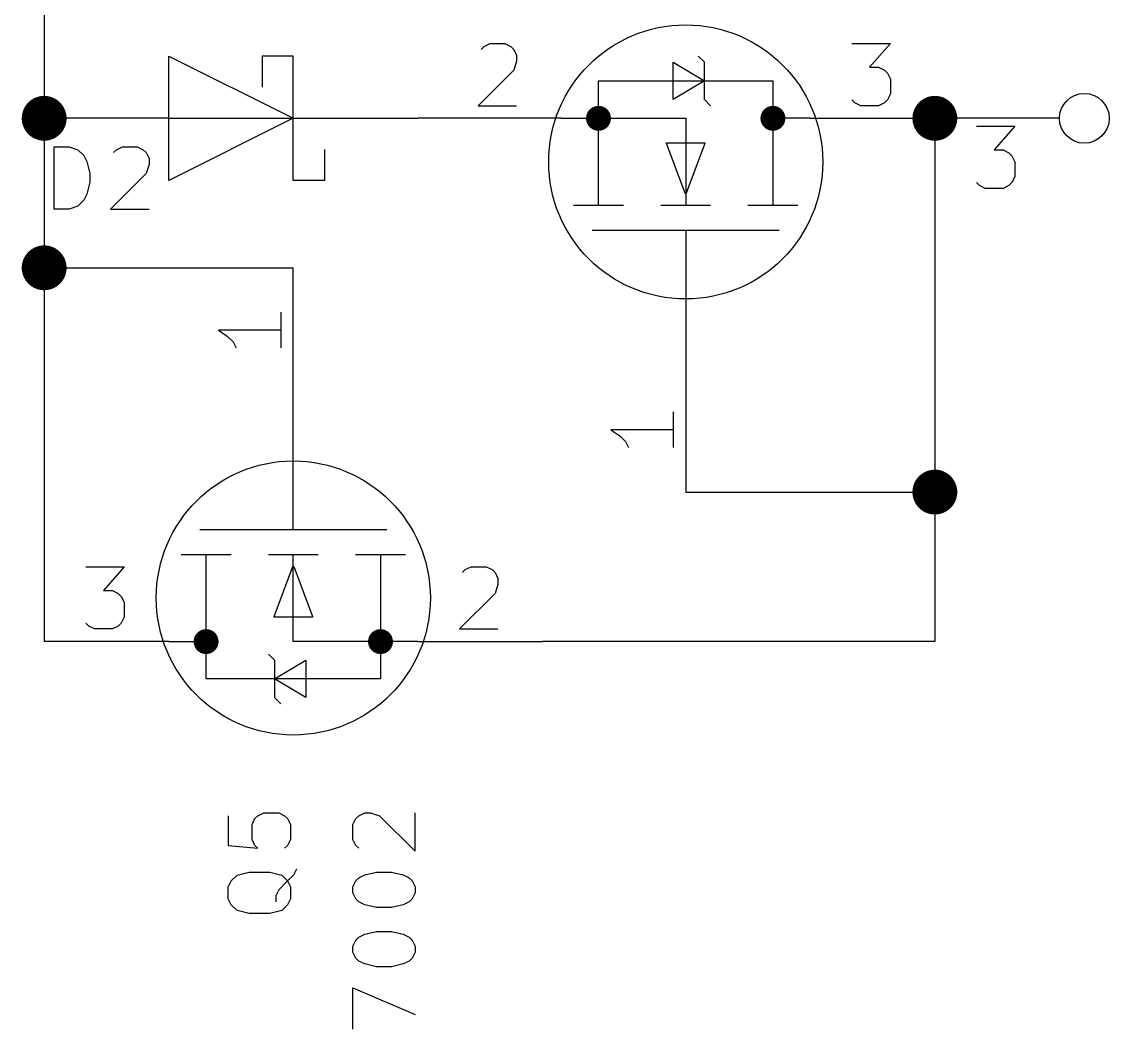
# Model space of a CAD drawing. Extents: x 0.4 to 11.3, y -11.3 to -0.4.
# Drawn here: x 3.982 to 4.855, y -5.841 to -5.032 of the extents above; entities that cross this region are included whole.
import ezdxf

# ---------------------------------------------------------------- set-up
doc = ezdxf.new("R2010")
doc.units = 0
doc.header["$MEASUREMENT"] = 0
for name, color, linetype in [('CYAN2', 4, 'CONTINUOUS'), ('GREEN3', 91, 'CONTINUOUS'), ('RED2', 1, 'CONTINUOUS'), ('RED3', 11, 'CONTINUOUS')]:
    doc.layers.add(name, color=color, linetype=linetype)

msp = doc.modelspace()

# ---------------------------------------------------------------- linework, layer by layer
at = {"layer": 'CYAN2', "linetype": 'CONTINUOUS'}
for p, q in [((4.00809, -5.1828), (4.00809, -5.1328)), ((4.00809, -5.1328), (4.02, -5.1328)), ((4.00809, -5.1828), (4.00809, -5.1328)), ((4.00809, -5.1328), (4.02, -5.1328)), ((4.02, -5.1328), (4.02714, -5.13519)), ((4.02, -5.1328), (4.02714, -5.13519)), ((4.05809, -5.13519), (4.06285, -5.1328)), ((4.05809, -5.13519), (4.06285, -5.1328)), ((4.06285, -5.1328), (4.07476, -5.1328)), ((4.06285, -5.1328), (4.07476, -5.1328)), ((4.07476, -5.1328), (4.07952, -5.13519)), ((4.07476, -5.1328), (4.07952, -5.13519)), ((4.02714, -5.13519), (4.0319, -5.13995)), ((4.02714, -5.13519), (4.0319, -5.13995)), ((4.0319, -5.13995), (4.03428, -5.14471)), ((4.0319, -5.13995), (4.03428, -5.14471)), ((4.05571, -5.13757), (4.05809, -5.13519)), ((4.05571, -5.13757), (4.05809, -5.13519)), ((4.07952, -5.13519), (4.0819, -5.13757)), ((4.07952, -5.13519), (4.0819, -5.13757)), ((4.0819, -5.13757), (4.08428, -5.14233)), ((4.0819, -5.13757), (4.08428, -5.14233)), ((4.03428, -5.14471), (4.03666, -5.15423)), ((4.03428, -5.14471), (4.03666, -5.15423)), ((4.08428, -5.14709), (4.0819, -5.15423)), ((4.08428, -5.14709), (4.0819, -5.15423)), ((4.08428, -5.14233), (4.08428, -5.14709)), ((4.08428, -5.14233), (4.08428, -5.14709)), ((4.03666, -5.15423), (4.03666, -5.16137)), ((4.03666, -5.15423), (4.03666, -5.16137)), ((4.0819, -5.15423), (4.05333, -5.1828)), ((4.0819, -5.15423), (4.05333, -5.1828)), ((4.03666, -5.16137), (4.03428, -5.1709)), ((4.03666, -5.16137), (4.03428, -5.1709)), ((4.0319, -5.17566), (4.02714, -5.18043)), ((4.0319, -5.17566), (4.02714, -5.18043)), ((4.03428, -5.1709), (4.0319, -5.17566)), ((4.03428, -5.1709), (4.0319, -5.17566)), ((4.02, -5.1828), (4.00809, -5.1828)), ((4.02, -5.1828), (4.00809, -5.1828)), ((4.02714, -5.18043), (4.02, -5.1828)), ((4.02714, -5.18043), (4.02, -5.1828)), ((4.05333, -5.1828), (4.08428, -5.1828)), ((4.05333, -5.1828), (4.08428, -5.1828)), ((4.1478, -5.66972), (4.1478, -5.69353)), ((4.1478, -5.66972), (4.1478, -5.69353)), ((4.16685, -5.67686), (4.16923, -5.6721)), ((4.16685, -5.67686), (4.16923, -5.6721)), ((4.16923, -5.6721), (4.17161, -5.66972)), ((4.16923, -5.6721), (4.17161, -5.66972)), ((4.17161, -5.66972), (4.17637, -5.66733)), ((4.17161, -5.66972), (4.17637, -5.66733)), ((4.17637, -5.66733), (4.18828, -5.66733)), ((4.17637, -5.66733), (4.18828, -5.66733)), ((4.18828, -5.66733), (4.19304, -5.66972)), ((4.18828, -5.66733), (4.19304, -5.66972)), ((4.19304, -5.66972), (4.19543, -5.6721)), ((4.19304, -5.66972), (4.19543, -5.6721)), ((4.19543, -5.6721), (4.1978, -5.67686)), ((4.19543, -5.6721), (4.1978, -5.67686)), ((4.2478, -5.67686), (4.25019, -5.6721)), ((4.2478, -5.67686), (4.25019, -5.6721)), ((4.25019, -5.6721), (4.25257, -5.66972)), ((4.25019, -5.6721), (4.25257, -5.66972)), ((4.25257, -5.66972), (4.25733, -5.66733)), ((4.25257, -5.66972), (4.25733, -5.66733)), ((4.25733, -5.66733), (4.26209, -5.66733)), ((4.25733, -5.66733), (4.26209, -5.66733)), ((4.26209, -5.66733), (4.26923, -5.66972)), ((4.26209, -5.66733), (4.26923, -5.66972)), ((4.26923, -5.66972), (4.2978, -5.69829)), ((4.26923, -5.66972), (4.2978, -5.69829)), ((4.2978, -5.69829), (4.2978, -5.66733)), ((4.2978, -5.69829), (4.2978, -5.66733)), ((4.16685, -5.68876), (4.16685, -5.67686)), ((4.16685, -5.68876), (4.16685, -5.67686)), ((4.1978, -5.67686), (4.1978, -5.68876)), ((4.1978, -5.67686), (4.1978, -5.68876)), ((4.2478, -5.68876), (4.2478, -5.67686)), ((4.2478, -5.68876), (4.2478, -5.67686)), ((4.16923, -5.69353), (4.16685, -5.68876)), ((4.16923, -5.69353), (4.16685, -5.68876)), ((4.1978, -5.68876), (4.19543, -5.69353)), ((4.1978, -5.68876), (4.19543, -5.69353)), ((4.25019, -5.69353), (4.2478, -5.68876)), ((4.25019, -5.69353), (4.2478, -5.68876)), ((4.1478, -5.69353), (4.17161, -5.69591)), ((4.1478, -5.69353), (4.17161, -5.69591)), ((4.17161, -5.69591), (4.16923, -5.69353)), ((4.17161, -5.69591), (4.16923, -5.69353)), ((4.19543, -5.69353), (4.19304, -5.69591)), ((4.19543, -5.69353), (4.19304, -5.69591)), ((4.25257, -5.69591), (4.25019, -5.69353)), ((4.25257, -5.69591), (4.25019, -5.69353)), ((4.15019, -5.7221), (4.15495, -5.71734)), ((4.15019, -5.7221), (4.15495, -5.71734)), ((4.15495, -5.71734), (4.16447, -5.71496)), ((4.15495, -5.71734), (4.16447, -5.71496)), ((4.16447, -5.71496), (4.18114, -5.71496)), ((4.16447, -5.71496), (4.18114, -5.71496)), ((4.18114, -5.71496), (4.19066, -5.71734)), ((4.18114, -5.71496), (4.19066, -5.71734)), ((4.19066, -5.71734), (4.19543, -5.7221)), ((4.19066, -5.71734), (4.19543, -5.7221)), ((4.20019, -5.71734), (4.19543, -5.7221)), ((4.20019, -5.71734), (4.19543, -5.7221)), ((4.20257, -5.71257), (4.20019, -5.71734)), ((4.20257, -5.71257), (4.20019, -5.71734)), ((4.25257, -5.71972), (4.25733, -5.71733)), ((4.25257, -5.71972), (4.25733, -5.71733)), ((4.25733, -5.71733), (4.26685, -5.71495)), ((4.25733, -5.71733), (4.26685, -5.71495)), ((4.26685, -5.71495), (4.27876, -5.71495)), ((4.26685, -5.71495), (4.27876, -5.71495)), ((4.27876, -5.71495), (4.28828, -5.71733)), ((4.27876, -5.71495), (4.28828, -5.71733)), ((4.28828, -5.71733), (4.29304, -5.71972)), ((4.28828, -5.71733), (4.29304, -5.71972)), ((4.1478, -5.72686), (4.15019, -5.7221)), ((4.1478, -5.72686), (4.15019, -5.7221)), ((4.1478, -5.73639), (4.1478, -5.72686)), ((4.1478, -5.73639), (4.1478, -5.72686)), ((4.19543, -5.7221), (4.18828, -5.72924)), ((4.19543, -5.7221), (4.18828, -5.72924)), ((4.19543, -5.7221), (4.1978, -5.72686)), ((4.19543, -5.7221), (4.1978, -5.72686)), ((4.1978, -5.72686), (4.1978, -5.73639)), ((4.1978, -5.72686), (4.1978, -5.73639)), ((4.2478, -5.72686), (4.25019, -5.7221)), ((4.2478, -5.72686), (4.25019, -5.7221)), ((4.2478, -5.73162), (4.2478, -5.72686)), ((4.2478, -5.73162), (4.2478, -5.72686)), ((4.25019, -5.7221), (4.25257, -5.71972)), ((4.25019, -5.7221), (4.25257, -5.71972)), ((4.29304, -5.71972), (4.29543, -5.7221)), ((4.29304, -5.71972), (4.29543, -5.7221)), ((4.29543, -5.7221), (4.2978, -5.72686)), ((4.29543, -5.7221), (4.2978, -5.72686)), ((4.2978, -5.72686), (4.2978, -5.73162)), ((4.2978, -5.72686), (4.2978, -5.73162)), ((4.18828, -5.72924), (4.1859, -5.734)), ((4.18828, -5.72924), (4.1859, -5.734)), ((4.1859, -5.734), (4.1859, -5.73876)), ((4.1859, -5.734), (4.1859, -5.73876)), ((4.25019, -5.73638), (4.2478, -5.73162)), ((4.25019, -5.73638), (4.2478, -5.73162)), ((4.2978, -5.73162), (4.29543, -5.73638)), ((4.2978, -5.73162), (4.29543, -5.73638)), ((4.15019, -5.74115), (4.1478, -5.73639)), ((4.15019, -5.74115), (4.1478, -5.73639)), ((4.15495, -5.74591), (4.15019, -5.74115)), ((4.15495, -5.74591), (4.15019, -5.74115)), ((4.19543, -5.74115), (4.19066, -5.74591)), ((4.19543, -5.74115), (4.19066, -5.74591)), ((4.1978, -5.73639), (4.19543, -5.74115)), ((4.1978, -5.73639), (4.19543, -5.74115)), ((4.25257, -5.73876), (4.25019, -5.73638)), ((4.25257, -5.73876), (4.25019, -5.73638)), ((4.25733, -5.74115), (4.25257, -5.73876)), ((4.25733, -5.74115), (4.25257, -5.73876)), ((4.26685, -5.74352), (4.25733, -5.74115)), ((4.26685, -5.74352), (4.25733, -5.74115)), ((4.27876, -5.74352), (4.26685, -5.74352)), ((4.27876, -5.74352), (4.26685, -5.74352)), ((4.28828, -5.74115), (4.27876, -5.74352)), ((4.28828, -5.74115), (4.27876, -5.74352)), ((4.29304, -5.73876), (4.28828, -5.74115)), ((4.29304, -5.73876), (4.28828, -5.74115)), ((4.29543, -5.73638), (4.29304, -5.73876)), ((4.29543, -5.73638), (4.29304, -5.73876)), ((4.16447, -5.74829), (4.15495, -5.74591)), ((4.16447, -5.74829), (4.15495, -5.74591)), ((4.18114, -5.74829), (4.16447, -5.74829)), ((4.18114, -5.74829), (4.16447, -5.74829)), ((4.19066, -5.74591), (4.18114, -5.74829)), ((4.19066, -5.74591), (4.18114, -5.74829)), ((4.2478, -5.77448), (4.25019, -5.76972)), ((4.2478, -5.77448), (4.25019, -5.76972)), ((4.25019, -5.76972), (4.25257, -5.76733)), ((4.25019, -5.76972), (4.25257, -5.76733)), ((4.25257, -5.76733), (4.25733, -5.76495)), ((4.25257, -5.76733), (4.25733, -5.76495)), ((4.25733, -5.76495), (4.26685, -5.76257)), ((4.25733, -5.76495), (4.26685, -5.76257)), ((4.26685, -5.76257), (4.27876, -5.76257)), ((4.26685, -5.76257), (4.27876, -5.76257)), ((4.27876, -5.76257), (4.28828, -5.76495)), ((4.27876, -5.76257), (4.28828, -5.76495)), ((4.28828, -5.76495), (4.29304, -5.76733)), ((4.28828, -5.76495), (4.29304, -5.76733)), ((4.29304, -5.76733), (4.29543, -5.76972)), ((4.29304, -5.76733), (4.29543, -5.76972)), ((4.29543, -5.76972), (4.2978, -5.77448)), ((4.29543, -5.76972), (4.2978, -5.77448)), ((4.2478, -5.77924), (4.2478, -5.77448)), ((4.2478, -5.77924), (4.2478, -5.77448)), ((4.25019, -5.784), (4.2478, -5.77924)), ((4.25019, -5.784), (4.2478, -5.77924)), ((4.2978, -5.77924), (4.29543, -5.784)), ((4.2978, -5.77924), (4.29543, -5.784)), ((4.2978, -5.77448), (4.2978, -5.77924)), ((4.2978, -5.77448), (4.2978, -5.77924)), ((4.25257, -5.78638), (4.25019, -5.784)), ((4.25257, -5.78638), (4.25019, -5.784)), ((4.25733, -5.78876), (4.25257, -5.78638)), ((4.25733, -5.78876), (4.25257, -5.78638)), ((4.29304, -5.78638), (4.28828, -5.78876)), ((4.29304, -5.78638), (4.28828, -5.78876)), ((4.29543, -5.784), (4.29304, -5.78638)), ((4.29543, -5.784), (4.29304, -5.78638)), ((4.26685, -5.79114), (4.25733, -5.78876)), ((4.26685, -5.79114), (4.25733, -5.78876)), ((4.27876, -5.79114), (4.26685, -5.79114)), ((4.27876, -5.79114), (4.26685, -5.79114)), ((4.28828, -5.78876), (4.27876, -5.79114)), ((4.28828, -5.78876), (4.27876, -5.79114)), ((4.2478, -5.84114), (4.2478, -5.80781)), ((4.2478, -5.80781), (4.2978, -5.82924)), ((4.2478, -5.84114), (4.2478, -5.80781)), ((4.2478, -5.80781), (4.2978, -5.82924))]:
    msp.add_line(p, q, dxfattribs=at)
at = {"layer": 'GREEN3', "linetype": 'CONTINUOUS'}
for p, q in [((4, -4.91), (4, -5.11)), ((4, -5.11), (4, -5.23)), ((4.315, -5.11), (4.3, -5.11)), ((4.715, -5.11), (4.715, -5.41)), ((4, -5.23), (4.2, -5.23)), ((4, -5.23), (4, -5.53)), ((4.515, -5.41), (4.715, -5.41)), ((4.715, -5.41), (4.715, -5.53)), ((4.715, -5.53), (4.4, -5.53))]:
    msp.add_line(p, q, dxfattribs=at)
at = {"layer": 'GREEN3', "const_width": 0.018}
for points in [[(3.991, -5.11, 1), (4.009, -5.11, 1)], [(4.706, -5.11, 1), (4.724, -5.11, 1)], [(3.991, -5.23, 1), (4.009, -5.23, 1)], [(4.706, -5.41, 1), (4.724, -5.41, 1)]]:
    msp.add_lwpolyline(points, format="xyb", close=True, dxfattribs=at)
at = {"layer": 'RED2', "linetype": 'CONTINUOUS'}
for p, q in [((4.1, -5.16), (4.1, -5.06)), ((4.1, -5.06), (4.2, -5.11)), ((4.2, -5.06), (4.175, -5.06)), ((4.175, -5.06), (4.175, -5.085)), ((4.2, -5.16), (4.2, -5.06)), ((4.53, -5.065), (4.525, -5.06)), ((4.505, -5.095), (4.505, -5.065)), ((4.505, -5.065), (4.53, -5.08)), ((4.53, -5.095), (4.53, -5.065)), ((4.445, -5.18), (4.445, -5.08)), ((4.445, -5.08), (4.585, -5.08)), ((4.53, -5.08), (4.505, -5.095)), ((4.585, -5.08), (4.585, -5.18)), ((4.535, -5.1), (4.53, -5.095)), ((4.1, -5.11), (4, -5.11)), ((4.1, -5.11), (4, -5.11)), ((4.1, -5.11), (4.2, -5.11)), ((4.2, -5.11), (4.1, -5.16)), ((4.2, -5.11), (4.3, -5.11)), ((4.2, -5.11), (4.3, -5.11)), ((4.415, -5.11), (4.315, -5.11)), ((4.415, -5.11), (4.315, -5.11)), ((4.415, -5.11), (4.515, -5.11)), ((4.515, -5.11), (4.515, -5.18)), ((4.615, -5.11), (4.585, -5.11)), ((4.615, -5.11), (4.715, -5.11)), ((4.615, -5.11), (4.715, -5.11)), ((4.815, -5.11), (4.715, -5.11)), ((4.815, -5.11), (4.715, -5.11)), ((4.49958, -5.13), (4.49961, -5.12992)), ((4.49961, -5.13007), (4.49958, -5.13)), ((4.49961, -5.12992), (4.49962, -5.12983)), ((4.49961, -5.13015), (4.49961, -5.13007)), ((4.51461, -5.17015), (4.49961, -5.13015)), ((4.49962, -5.12983), (4.49967, -5.12977)), ((4.49967, -5.12977), (4.4997, -5.1297)), ((4.4997, -5.1297), (4.49979, -5.12967)), ((4.49979, -5.12967), (4.49985, -5.12961)), ((4.49985, -5.12961), (4.49993, -5.12961)), ((4.49993, -5.12961), (4.5, -5.12958)), ((4.5, -5.12958), (4.53, -5.12958)), ((4.53039, -5.13015), (4.51539, -5.17015)), ((4.53, -5.12958), (4.53007, -5.12961)), ((4.53007, -5.12961), (4.53015, -5.12961)), ((4.53015, -5.12961), (4.53021, -5.12967)), ((4.53021, -5.12967), (4.5303, -5.1297)), ((4.5303, -5.1297), (4.53032, -5.12977)), ((4.53032, -5.12977), (4.53038, -5.12983)), ((4.53038, -5.12983), (4.53038, -5.12992)), ((4.53038, -5.12992), (4.53042, -5.13)), ((4.53042, -5.13), (4.53039, -5.13007)), ((4.53039, -5.13007), (4.53039, -5.13015)), ((4.225, -5.135), (4.225, -5.16)), ((4.225, -5.16), (4.2, -5.16)), ((4.51462, -5.17017), (4.51461, -5.17015)), ((4.51461, -5.17015), (4.51461, -5.17015)), ((4.51472, -5.17027), (4.51462, -5.17017)), ((4.51483, -5.17038), (4.51472, -5.17027)), ((4.51484, -5.17038), (4.51483, -5.17038)), ((4.51485, -5.17039), (4.51484, -5.17038)), ((4.515, -5.17039), (4.51485, -5.17039)), ((4.51515, -5.17039), (4.515, -5.17039)), ((4.51517, -5.17038), (4.51515, -5.17038)), ((4.51515, -5.17038), (4.51515, -5.17039)), ((4.51527, -5.17027), (4.51517, -5.17038)), ((4.51538, -5.17017), (4.51527, -5.17027)), ((4.51539, -5.17015), (4.51538, -5.17015)), ((4.51538, -5.17015), (4.51538, -5.17017)), ((4.465, -5.18), (4.425, -5.18)), ((4.535, -5.18), (4.495, -5.18)), ((4.605, -5.18), (4.565, -5.18)), ((4.59, -5.2), (4.44, -5.2)), ((4.515, -5.2), (4.515, -5.31)), ((4.2, -5.33), (4.2, -5.23)), ((4.2, -5.33), (4.2, -5.23)), ((4.515, -5.31), (4.515, -5.41)), ((4.515, -5.31), (4.515, -5.41)), ((4.2, -5.44), (4.2, -5.33)), ((4.125, -5.44), (4.275, -5.44)), ((4.11, -5.46), (4.15, -5.46)), ((4.13, -5.56), (4.13, -5.46)), ((4.18, -5.46), (4.22, -5.46)), ((4.2, -5.53), (4.2, -5.46)), ((4.25, -5.46), (4.29, -5.46)), ((4.27, -5.46), (4.27, -5.56)), ((4.18461, -5.50985), (4.19961, -5.46985)), ((4.19961, -5.46984), (4.19962, -5.46983)), ((4.19961, -5.46985), (4.19961, -5.46984)), ((4.19962, -5.46983), (4.19972, -5.46972)), ((4.19972, -5.46972), (4.19983, -5.46962)), ((4.19983, -5.46962), (4.19984, -5.46961)), ((4.19984, -5.46961), (4.19985, -5.46961)), ((4.19985, -5.46961), (4.2, -5.46961)), ((4.2, -5.46961), (4.20015, -5.46961)), ((4.20015, -5.46961), (4.20017, -5.46962)), ((4.20015, -5.46961), (4.20015, -5.46961)), ((4.20017, -5.46962), (4.20027, -5.46972)), ((4.20027, -5.46972), (4.20038, -5.46983)), ((4.20038, -5.46983), (4.20038, -5.46984)), ((4.20038, -5.46984), (4.20039, -5.46985)), ((4.20039, -5.46985), (4.21539, -5.50985)), ((4.18458, -5.51), (4.18461, -5.50993)), ((4.18461, -5.51008), (4.18458, -5.51)), ((4.18461, -5.50993), (4.18461, -5.50985)), ((4.18462, -5.51017), (4.18461, -5.51008)), ((4.18467, -5.51022), (4.18462, -5.51017)), ((4.1847, -5.5103), (4.18467, -5.51022)), ((4.18479, -5.51033), (4.1847, -5.5103)), ((4.18485, -5.51039), (4.18479, -5.51033)), ((4.18493, -5.51039), (4.18485, -5.51039)), ((4.185, -5.51042), (4.18493, -5.51039)), ((4.215, -5.51042), (4.185, -5.51042)), ((4.21507, -5.51039), (4.215, -5.51042)), ((4.21515, -5.51039), (4.21507, -5.51039)), ((4.21521, -5.51033), (4.21515, -5.51039)), ((4.2153, -5.5103), (4.21521, -5.51033)), ((4.21532, -5.51022), (4.2153, -5.5103)), ((4.21538, -5.51017), (4.21532, -5.51022)), ((4.21542, -5.51), (4.21538, -5.51008)), ((4.21538, -5.51008), (4.21538, -5.51017)), ((4.21539, -5.50985), (4.21539, -5.50993)), ((4.21539, -5.50993), (4.21542, -5.51)), ((4.1, -5.53), (4, -5.53)), ((4.1, -5.53), (4, -5.53)), ((4.1, -5.53), (4.13, -5.53)), ((4.3, -5.53), (4.2, -5.53)), ((4.3, -5.53), (4.4, -5.53)), ((4.3, -5.53), (4.4, -5.53)), ((4.18, -5.54), (4.185, -5.545)), ((4.185, -5.545), (4.185, -5.575)), ((4.185, -5.56), (4.21, -5.545)), ((4.21, -5.545), (4.21, -5.575)), ((4.27, -5.56), (4.13, -5.56)), ((4.21, -5.575), (4.185, -5.56)), ((4.185, -5.575), (4.19, -5.58))]:
    msp.add_line(p, q, dxfattribs=at)
at = {"layer": 'RED2', "const_width": 0.01}
for points in [[(4.44, -5.11, 1), (4.45, -5.11, 1)], [(4.58, -5.11, 1), (4.59, -5.11, 1)], [(4.125, -5.53, 1), (4.135, -5.53, 1)], [(4.265, -5.53, 1), (4.275, -5.53, 1)]]:
    msp.add_lwpolyline(points, format="xyb", close=True, dxfattribs=at)
at = {"layer": 'RED2'}
for centre, radius in [((4.515, -5.145), 0.11), ((4.835, -5.11), 0.02), ((4.2, -5.495), 0.11)]:
    msp.add_circle(centre, radius, dxfattribs=at)
at = {"layer": 'RED3', "linetype": 'CONTINUOUS'}
for p, q in [((4.35072, -5.05464), (4.35309, -5.05226)), ((4.35072, -5.05464), (4.35309, -5.05226)), ((4.35309, -5.05226), (4.35786, -5.04988)), ((4.35309, -5.05226), (4.35786, -5.04988)), ((4.35786, -5.04988), (4.36976, -5.04988)), ((4.35786, -5.04988), (4.36976, -5.04988)), ((4.36976, -5.04988), (4.37452, -5.05226)), ((4.36976, -5.04988), (4.37452, -5.05226)), ((4.37452, -5.05226), (4.37691, -5.05464)), ((4.37452, -5.05226), (4.37691, -5.05464)), ((4.37691, -5.05464), (4.37929, -5.0594)), ((4.37691, -5.05464), (4.37929, -5.0594)), ((4.64833, -5.04988), (4.67929, -5.04988)), ((4.64833, -5.04988), (4.67929, -5.04988)), ((4.67929, -5.04988), (4.66262, -5.06893)), ((4.67929, -5.04988), (4.66262, -5.06893)), ((4.37929, -5.0594), (4.37929, -5.06417)), ((4.37929, -5.0594), (4.37929, -5.06417)), ((4.37691, -5.07131), (4.34833, -5.09988)), ((4.37691, -5.07131), (4.34833, -5.09988)), ((4.37929, -5.06417), (4.37691, -5.07131)), ((4.37929, -5.06417), (4.37691, -5.07131)), ((4.66262, -5.06893), (4.66976, -5.06893)), ((4.66262, -5.06893), (4.66976, -5.06893)), ((4.66976, -5.06893), (4.67452, -5.07131)), ((4.66976, -5.06893), (4.67452, -5.07131)), ((4.67452, -5.07131), (4.67691, -5.07369)), ((4.67452, -5.07131), (4.67691, -5.07369)), ((4.67691, -5.07369), (4.67929, -5.07845)), ((4.67691, -5.07369), (4.67929, -5.07845)), ((4.67929, -5.07845), (4.67929, -5.09035)), ((4.67929, -5.07845), (4.67929, -5.09035)), ((4.65072, -5.0975), (4.64833, -5.09512)), ((4.65072, -5.0975), (4.64833, -5.09512)), ((4.65548, -5.09988), (4.65072, -5.0975)), ((4.65548, -5.09988), (4.65072, -5.0975)), ((4.67452, -5.0975), (4.66976, -5.09988)), ((4.67452, -5.0975), (4.66976, -5.09988)), ((4.67691, -5.09512), (4.67452, -5.0975)), ((4.67691, -5.09512), (4.67452, -5.0975)), ((4.67929, -5.09035), (4.67691, -5.09512)), ((4.67929, -5.09035), (4.67691, -5.09512)), ((4.34833, -5.09988), (4.37929, -5.09988)), ((4.34833, -5.09988), (4.37929, -5.09988)), ((4.66976, -5.09988), (4.65548, -5.09988)), ((4.66976, -5.09988), (4.65548, -5.09988)), ((4.74833, -5.11638), (4.77929, -5.11638)), ((4.74833, -5.11638), (4.77929, -5.11638)), ((4.77929, -5.11638), (4.76262, -5.13543)), ((4.77929, -5.11638), (4.76262, -5.13543)), ((4.76262, -5.13543), (4.76976, -5.13543)), ((4.76262, -5.13543), (4.76976, -5.13543)), ((4.76976, -5.13543), (4.77452, -5.13781)), ((4.76976, -5.13543), (4.77452, -5.13781)), ((4.77452, -5.13781), (4.77691, -5.14019)), ((4.77452, -5.13781), (4.77691, -5.14019)), ((4.77691, -5.14019), (4.77929, -5.14495)), ((4.77691, -5.14019), (4.77929, -5.14495)), ((4.77929, -5.14495), (4.77929, -5.15685)), ((4.77929, -5.14495), (4.77929, -5.15685)), ((4.77929, -5.15685), (4.77691, -5.16162)), ((4.77929, -5.15685), (4.77691, -5.16162)), ((4.75072, -5.164), (4.74833, -5.16162)), ((4.75072, -5.164), (4.74833, -5.16162)), ((4.75548, -5.16638), (4.75072, -5.164)), ((4.75548, -5.16638), (4.75072, -5.164)), ((4.76976, -5.16638), (4.75548, -5.16638)), ((4.76976, -5.16638), (4.75548, -5.16638)), ((4.77452, -5.164), (4.76976, -5.16638)), ((4.77452, -5.164), (4.76976, -5.16638)), ((4.77691, -5.16162), (4.77452, -5.164)), ((4.77691, -5.16162), (4.77452, -5.164)), ((4.18988, -5.26571), (4.18988, -5.29428)), ((4.18988, -5.26571), (4.18988, -5.29428)), ((4.18988, -5.28), (4.13988, -5.28)), ((4.13988, -5.28), (4.14702, -5.28476)), ((4.18988, -5.28), (4.13988, -5.28)), ((4.13988, -5.28), (4.14702, -5.28476)), ((4.14702, -5.28476), (4.15178, -5.28952)), ((4.14702, -5.28476), (4.15178, -5.28952)), ((4.15178, -5.28952), (4.15417, -5.29428)), ((4.15178, -5.28952), (4.15417, -5.29428)), ((4.50488, -5.34571), (4.50488, -5.37428)), ((4.50488, -5.34571), (4.50488, -5.37428)), ((4.50488, -5.36), (4.45488, -5.36)), ((4.45488, -5.36), (4.46202, -5.36476)), ((4.50488, -5.36), (4.45488, -5.36)), ((4.45488, -5.36), (4.46202, -5.36476)), ((4.46202, -5.36476), (4.46678, -5.36952)), ((4.46202, -5.36476), (4.46678, -5.36952)), ((4.46678, -5.36952), (4.46917, -5.37428)), ((4.46678, -5.36952), (4.46917, -5.37428)), ((4.03333, -5.46988), (4.06429, -5.46988)), ((4.03333, -5.46988), (4.06429, -5.46988)), ((4.06429, -5.46988), (4.04762, -5.48893)), ((4.06429, -5.46988), (4.04762, -5.48893)), ((4.33572, -5.47464), (4.33809, -5.47226)), ((4.33572, -5.47464), (4.33809, -5.47226)), ((4.33809, -5.47226), (4.34286, -5.46988)), ((4.33809, -5.47226), (4.34286, -5.46988)), ((4.34286, -5.46988), (4.35476, -5.46988)), ((4.34286, -5.46988), (4.35476, -5.46988)), ((4.35476, -5.46988), (4.35952, -5.47226)), ((4.35476, -5.46988), (4.35952, -5.47226)), ((4.35952, -5.47226), (4.36191, -5.47464)), ((4.35952, -5.47226), (4.36191, -5.47464)), ((4.36191, -5.47464), (4.36429, -5.4794)), ((4.36191, -5.47464), (4.36429, -5.4794)), ((4.36429, -5.4794), (4.36429, -5.48417)), ((4.36429, -5.4794), (4.36429, -5.48417)), ((4.04762, -5.48893), (4.05476, -5.48893)), ((4.04762, -5.48893), (4.05476, -5.48893)), ((4.05476, -5.48893), (4.05952, -5.49131)), ((4.05476, -5.48893), (4.05952, -5.49131)), ((4.36429, -5.48417), (4.36191, -5.49131)), ((4.36429, -5.48417), (4.36191, -5.49131)), ((4.05952, -5.49131), (4.06191, -5.49369)), ((4.05952, -5.49131), (4.06191, -5.49369)), ((4.06191, -5.49369), (4.06429, -5.49845)), ((4.06191, -5.49369), (4.06429, -5.49845)), ((4.06429, -5.49845), (4.06429, -5.51035)), ((4.06429, -5.49845), (4.06429, -5.51035)), ((4.36191, -5.49131), (4.33333, -5.51988)), ((4.36191, -5.49131), (4.33333, -5.51988)), ((4.03572, -5.5175), (4.03333, -5.51512)), ((4.03572, -5.5175), (4.03333, -5.51512)), ((4.06191, -5.51512), (4.05952, -5.5175)), ((4.06191, -5.51512), (4.05952, -5.5175)), ((4.06429, -5.51035), (4.06191, -5.51512)), ((4.06429, -5.51035), (4.06191, -5.51512)), ((4.04048, -5.51988), (4.03572, -5.5175)), ((4.04048, -5.51988), (4.03572, -5.5175)), ((4.05476, -5.51988), (4.04048, -5.51988)), ((4.05476, -5.51988), (4.04048, -5.51988)), ((4.05952, -5.5175), (4.05476, -5.51988)), ((4.05952, -5.5175), (4.05476, -5.51988)), ((4.33333, -5.51988), (4.36429, -5.51988)), ((4.33333, -5.51988), (4.36429, -5.51988))]:
    msp.add_line(p, q, dxfattribs=at)

doc.saveas('drawing.dxf')
